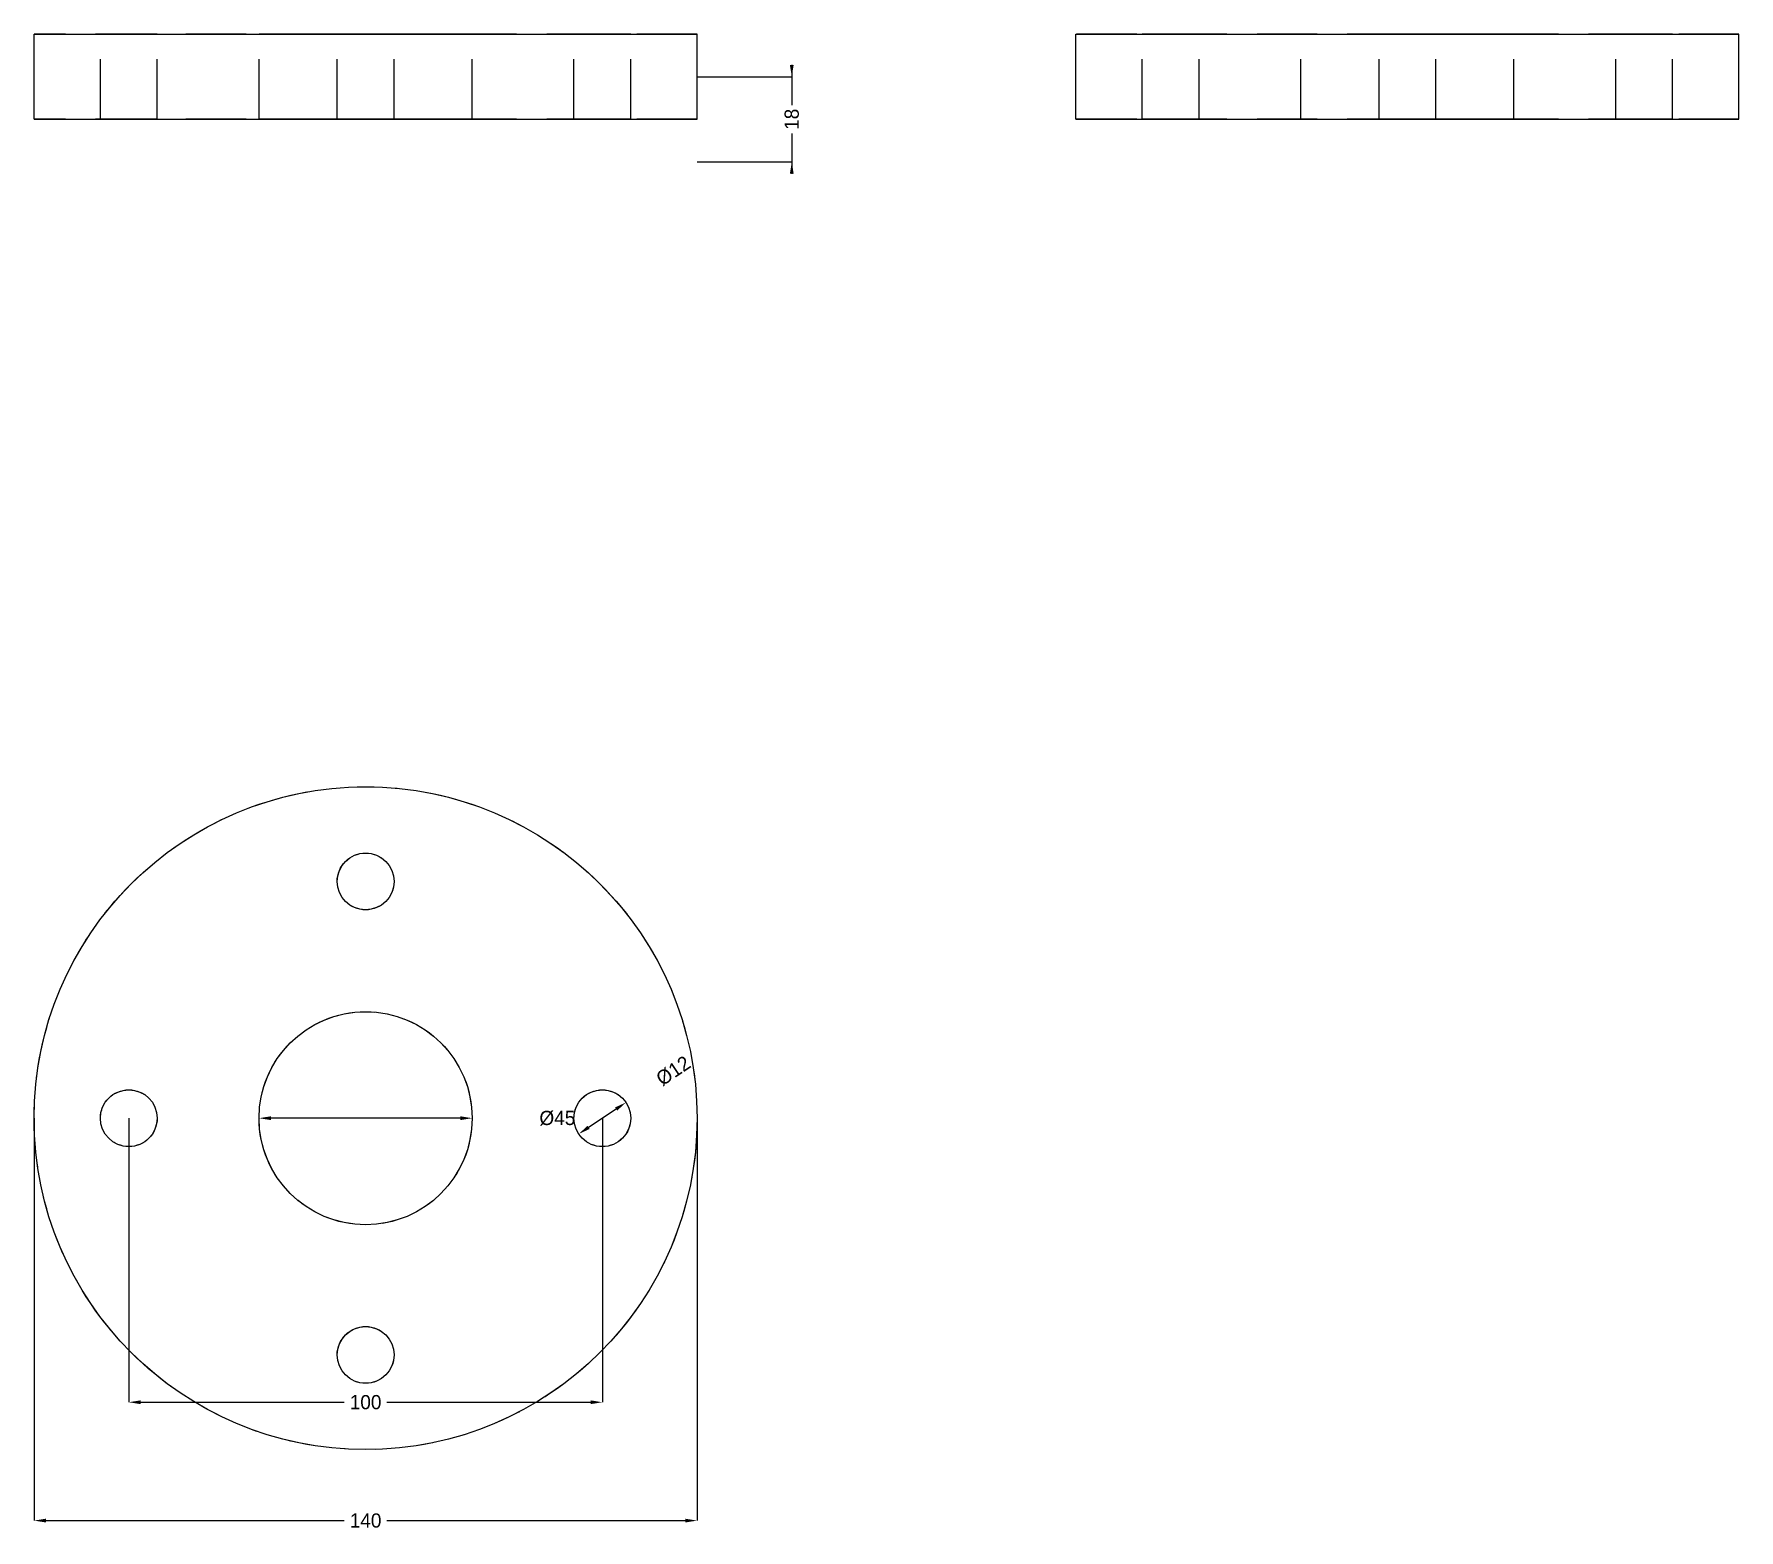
# Model space of a CAD drawing. Header units: millimetres. Extents: x -70 to 290, y -307 to 9.
import ezdxf

# ---------------------------------------------------------------- set-up
doc = ezdxf.new("R2010")
doc.units = ezdxf.units.MM
doc.linetypes.add('DASHED', pattern=[19.05, 12.7, -6.35])
doc.layers.add('HIDDEN', color=7, linetype='DASHED')
doc.layers.add('VISIBLE', color=7, linetype='Continuous')
doc.dimstyles.new('GB', dxfattribs={"dimtxt": 3, "dimasz": 2.5, "dimexe": 1.25, "dimexo": 0.625, "dimtad": 1, "dimcen": 2.5, "dimazin": 3, "dimtfac": 1, "dimtmove": 0, "dimatfit": 3})

# ---------------------------------------------------------------- blocks, each defined once
blk = doc.blocks.new('_CLOSEDFILLED')
at = {"color": 0, "linetype": 'BYBLOCK'}
blk.add_solid([(-1, 0.16), (0, 0), (-1, -0.16)], dxfattribs=at)
blk = doc.blocks.new('*D1')
for p, q in [((-70, -220), (-70, -305)), ((70, -220), (70, -305)), ((-67.5, -305), (-4.5, -305)), ((4.5, -305), (67.5, -305))]:
    blk.add_line(p, q)
at = {"layer": 'Defpoints'}
for p in [(-70, -220), (70, -220), (-70, -305)]:
    blk.add_point(p, dxfattribs=at)
at = {"xscale": 2.5, "yscale": 2.5, "rotation": 180}
blk.add_blockref('_CLOSEDFILLED', (-70, -305), dxfattribs=at)
at = {"xscale": 2.5, "yscale": 2.5}
blk.add_blockref('_CLOSEDFILLED', (70, -305), dxfattribs=at)
at = {"insert": (0, -305), "char_height": 3, "attachment_point": 5}
blk.add_mtext('140', dxfattribs=at)
blk = doc.blocks.new('*D2')
blk.add_line((20, -220), (-20, -220))
at = {"layer": 'Defpoints'}
for p in [(0, -220), (22.5, -220)]:
    blk.add_point(p, dxfattribs=at)
at = {"xscale": 2.5, "yscale": 2.5, "rotation": 180}
blk.add_blockref('_CLOSEDFILLED', (-22.5, -220), dxfattribs=at)
at = {"xscale": 2.5, "yscale": 2.5}
blk.add_blockref('_CLOSEDFILLED', (22.5, -220), dxfattribs=at)
at = {"insert": (40.5, -220), "char_height": 3, "attachment_point": 5}
blk.add_mtext('%%c45', dxfattribs=at)
blk = doc.blocks.new('*D3')
for p, q in [((-50, -220), (-50, -280)), ((50, -220), (50, -280)), ((-47.5, -280), (-4.5, -280)), ((4.5, -280), (47.5, -280))]:
    blk.add_line(p, q)
at = {"layer": 'Defpoints'}
for p in [(-50, -220), (50, -220), (-50, -280)]:
    blk.add_point(p, dxfattribs=at)
at = {"xscale": 2.5, "yscale": 2.5, "rotation": 180}
blk.add_blockref('_CLOSEDFILLED', (-50, -280), dxfattribs=at)
at = {"xscale": 2.5, "yscale": 2.5}
blk.add_blockref('_CLOSEDFILLED', (50, -280), dxfattribs=at)
at = {"insert": (0, -280), "char_height": 3, "attachment_point": 5}
blk.add_mtext('100', dxfattribs=at)
blk = doc.blocks.new('*D4')
blk.add_line((52.91, -218.06), (47.09, -221.94))
at = {"layer": 'Defpoints'}
for p in [(54.99, -216.67), (50, -220)]:
    blk.add_point(p, dxfattribs=at)
at = {"xscale": 2.5, "yscale": 2.5}
for p, rotation in [((54.99, -216.67), 33.6900675259799), ((45.01, -223.33), 213.69006752597988)]:
    blk.add_blockref('_CLOSEDFILLED', p, dxfattribs=dict(at, rotation=rotation))
at = {"insert": (65, -210), "char_height": 3, "attachment_point": 5, "rotation": 33.6901}
blk.add_mtext('%%c12', dxfattribs=at)
blk = doc.blocks.new('*D5')
for p, q in [((70, 0), (90, 0)), ((90, 2.5), (90, -6)), ((90, -12), (90, -20.5)), ((70, -18), (90, -18))]:
    blk.add_line(p, q)
at = {"layer": 'Defpoints'}
for p in [(70, 0), (90, 0), (70, -18)]:
    blk.add_point(p, dxfattribs=at)
at = {"xscale": 2.5, "yscale": 2.5}
for p, rotation in [((90, 0), 270), ((90, -18), 90)]:
    blk.add_blockref('_CLOSEDFILLED', p, dxfattribs=dict(at, rotation=rotation))
at = {"insert": (90, -9), "char_height": 3, "attachment_point": 5, "rotation": 90}
blk.add_mtext('18', dxfattribs=at)

msp = doc.modelspace()

# ---------------------------------------------------------------- linework, layer by layer
at = {"layer": 'HIDDEN'}
for p, q in [((-56, -9), (-56, 9)), ((-44, -9), (-44, 9)), ((-22.5, -9), (-22.5, 9)), ((-6, -9), (-6, 9)), ((-6, -9), (-6, 9)), ((6, -9), (6, 9)), ((6, -9), (6, 9)), ((22.5, -9), (22.5, 9)), ((44, -9), (44, 9)), ((56, -9), (56, 9)), ((164, -9), (164, 9)), ((176, -9), (176, 9)), ((197.5, -9), (197.5, 9)), ((214, -9), (214, 9)), ((214, -9), (214, 9)), ((226, -9), (226, 9)), ((226, -9), (226, 9)), ((242.5, -9), (242.5, 9)), ((264, -9), (264, 9)), ((276, -9), (276, 9))]:
    msp.add_line(p, q, dxfattribs=at)
for centre, radius in [((0, -220), 70), ((0, -170), 6), ((0, -220), 22.5), ((-50, -220), 6), ((50, -220), 6), ((0, -270), 6)]:
    msp.add_circle(centre, radius, dxfattribs=at)
for points in [[(70, 9), (68.245, 9), (63.068, 9), (54.728, 9), (43.644, 9), (30.372, 9), (15.576, 9), (0, 9), (-15.576, 9), (-30.372, 9), (-43.644, 9), (-54.728, 9), (-63.068, 9), (-68.245, 9), (-70, 9)], [(-44, 9), (-44.15, 9), (-44.594, 9), (-45.309, 9), (-46.259, 9), (-47.397, 9), (-48.665, 9), (-50, 9), (-51.335, 9), (-52.603, 9), (-53.741, 9), (-54.691, 9), (-55.406, 9), (-55.85, 9), (-56, 9)], [(-56, 9), (-55.85, 9), (-55.406, 9), (-54.691, 9), (-53.741, 9), (-52.603, 9), (-51.335, 9), (-50, 9), (-48.665, 9), (-47.397, 9), (-46.259, 9), (-45.309, 9), (-44.594, 9), (-44.15, 9), (-44, 9)], [(22.5, 9), (21.936, 9), (20.272, 9), (17.591, 9), (14.029, 9), (9.762, 9), (5.007, 9), (0, 9), (-5.007, 9), (-9.762, 9), (-14.029, 9), (-17.591, 9), (-20.272, 9), (-21.936, 9), (-22.5, 9)], [(-22.5, 9), (-21.936, 9), (-20.272, 9), (-17.591, 9), (-14.029, 9), (-9.762, 9), (-5.007, 9), (0, 9), (5.007, 9), (9.762, 9), (14.029, 9), (17.591, 9), (20.272, 9), (21.936, 9), (22.5, 9)], [(6, 9), (5.85, 9), (5.406, 9), (4.691, 9), (3.741, 9), (2.603, 9), (1.335, 9), (0, 9), (-1.335, 9), (-2.603, 9), (-3.741, 9), (-4.691, 9), (-5.406, 9), (-5.85, 9), (-6, 9)], [(-6, 9), (-5.85, 9), (-5.406, 9), (-4.691, 9), (-3.741, 9), (-2.603, 9), (-1.335, 9), (0, 9), (1.335, 9), (2.603, 9), (3.741, 9), (4.691, 9), (5.406, 9), (5.85, 9), (6, 9)], [(6, 9), (5.85, 9), (5.406, 9), (4.691, 9), (3.741, 9), (2.603, 9), (1.335, 9), (0, 9), (-1.335, 9), (-2.603, 9), (-3.741, 9), (-4.691, 9), (-5.406, 9), (-5.85, 9), (-6, 9)], [(-6, 9), (-5.85, 9), (-5.406, 9), (-4.691, 9), (-3.741, 9), (-2.603, 9), (-1.335, 9), (0, 9), (1.335, 9), (2.603, 9), (3.741, 9), (4.691, 9), (5.406, 9), (5.85, 9), (6, 9)], [(56, 9), (55.85, 9), (55.406, 9), (54.691, 9), (53.741, 9), (52.603, 9), (51.335, 9), (50, 9), (48.665, 9), (47.397, 9), (46.259, 9), (45.309, 9), (44.594, 9), (44.15, 9), (44, 9)], [(44, 9), (44.15, 9), (44.594, 9), (45.309, 9), (46.259, 9), (47.397, 9), (48.665, 9), (50, 9), (51.335, 9), (52.603, 9), (53.741, 9), (54.691, 9), (55.406, 9), (55.85, 9), (56, 9)], [(220, 9), (212.162, 9), (204.424, 9), (196.88, 9), (189.628, 9), (182.758, 9), (176.356, 9), (170.503, 9), (165.272, 9), (160.729, 9), (156.932, 9), (153.928, 9), (151.755, 9), (150.44, 9), (150, 9)], [(170, 9), (169.328, 9), (168.665, 9), (168.018, 9), (167.397, 9), (166.808, 9), (166.259, 9), (165.757, 9), (165.309, 9), (164.92, 9), (164.594, 9), (164.337, 9), (164.15, 9), (164.038, 9), (164, 9)], [(164, 9), (164.15, 9), (164.594, 9), (165.309, 9), (166.259, 9), (167.397, 9), (168.665, 9), (170, 9), (171.335, 9), (172.603, 9), (173.741, 9), (174.691, 9), (175.406, 9), (175.85, 9), (176, 9)], [(176, 9), (175.962, 9), (175.85, 9), (175.663, 9), (175.406, 9), (175.08, 9), (174.691, 9), (174.243, 9), (173.741, 9), (173.192, 9), (172.603, 9), (171.982, 9), (171.335, 9), (170.672, 9), (170, 9)], [(220, 9), (217.481, 9), (214.993, 9), (212.569, 9), (210.238, 9), (208.029, 9), (205.971, 9), (204.09, 9), (202.409, 9), (200.949, 9), (199.728, 9), (198.763, 9), (198.064, 9), (197.641, 9), (197.5, 9)], [(197.5, 9), (198.064, 9), (199.728, 9), (202.409, 9), (205.971, 9), (210.238, 9), (214.993, 9), (220, 9), (225.007, 9), (229.762, 9), (234.029, 9), (237.591, 9), (240.272, 9), (241.936, 9), (242.5, 9)], [(220, 9), (219.328, 9), (218.665, 9), (218.018, 9), (217.397, 9), (216.808, 9), (216.259, 9), (215.757, 9), (215.309, 9), (214.92, 9), (214.594, 9), (214.337, 9), (214.15, 9), (214.038, 9), (214, 9)], [(214, 9), (214.15, 9), (214.594, 9), (215.309, 9), (216.259, 9), (217.397, 9), (218.665, 9), (220, 9), (221.335, 9), (222.603, 9), (223.741, 9), (224.691, 9), (225.406, 9), (225.85, 9), (226, 9)], [(220, 9), (219.328, 9), (218.665, 9), (218.018, 9), (217.397, 9), (216.808, 9), (216.259, 9), (215.757, 9), (215.309, 9), (214.92, 9), (214.594, 9), (214.337, 9), (214.15, 9), (214.038, 9), (214, 9)], [(214, 9), (214.15, 9), (214.594, 9), (215.309, 9), (216.259, 9), (217.397, 9), (218.665, 9), (220, 9), (221.335, 9), (222.603, 9), (223.741, 9), (224.691, 9), (225.406, 9), (225.85, 9), (226, 9)], [(290, 9), (289.56, 9), (288.245, 9), (286.072, 9), (283.068, 9), (279.271, 9), (274.728, 9), (269.497, 9), (263.644, 9), (257.242, 9), (250.372, 9), (243.12, 9), (235.576, 9), (227.838, 9), (220, 9)], [(226, 9), (225.962, 9), (225.85, 9), (225.663, 9), (225.406, 9), (225.08, 9), (224.691, 9), (224.243, 9), (223.741, 9), (223.192, 9), (222.603, 9), (221.982, 9), (221.335, 9), (220.672, 9), (220, 9)], [(242.5, 9), (242.359, 9), (241.936, 9), (241.237, 9), (240.272, 9), (239.051, 9), (237.591, 9), (235.91, 9), (234.029, 9), (231.971, 9), (229.762, 9), (227.431, 9), (225.007, 9), (222.519, 9), (220, 9)], [(226, 9), (225.962, 9), (225.85, 9), (225.663, 9), (225.406, 9), (225.08, 9), (224.691, 9), (224.243, 9), (223.741, 9), (223.192, 9), (222.603, 9), (221.982, 9), (221.335, 9), (220.672, 9), (220, 9)], [(270, 9), (269.328, 9), (268.665, 9), (268.018, 9), (267.397, 9), (266.808, 9), (266.259, 9), (265.757, 9), (265.309, 9), (264.92, 9), (264.594, 9), (264.337, 9), (264.15, 9), (264.038, 9), (264, 9)], [(264, 9), (264.15, 9), (264.594, 9), (265.309, 9), (266.259, 9), (267.397, 9), (268.665, 9), (270, 9), (271.335, 9), (272.603, 9), (273.741, 9), (274.691, 9), (275.406, 9), (275.85, 9), (276, 9)], [(276, 9), (275.962, 9), (275.85, 9), (275.663, 9), (275.406, 9), (275.08, 9), (274.691, 9), (274.243, 9), (273.741, 9), (273.192, 9), (272.603, 9), (271.982, 9), (271.335, 9), (270.672, 9), (270, 9)], [(70, -9), (68.245, -9), (63.068, -9), (54.728, -9), (43.644, -9), (30.372, -9), (15.576, -9), (0, -9), (-15.576, -9), (-30.372, -9), (-43.644, -9), (-54.728, -9), (-63.068, -9), (-68.245, -9), (-70, -9)], [(-44, -9), (-44.15, -9), (-44.594, -9), (-45.309, -9), (-46.259, -9), (-47.397, -9), (-48.665, -9), (-50, -9), (-51.335, -9), (-52.603, -9), (-53.741, -9), (-54.691, -9), (-55.406, -9), (-55.85, -9), (-56, -9)], [(-56, -9), (-55.85, -9), (-55.406, -9), (-54.691, -9), (-53.741, -9), (-52.603, -9), (-51.335, -9), (-50, -9), (-48.665, -9), (-47.397, -9), (-46.259, -9), (-45.309, -9), (-44.594, -9), (-44.15, -9), (-44, -9)], [(22.5, -9), (21.936, -9), (20.272, -9), (17.591, -9), (14.029, -9), (9.762, -9), (5.007, -9), (0, -9), (-5.007, -9), (-9.762, -9), (-14.029, -9), (-17.591, -9), (-20.272, -9), (-21.936, -9), (-22.5, -9)], [(-22.5, -9), (-21.936, -9), (-20.272, -9), (-17.591, -9), (-14.029, -9), (-9.762, -9), (-5.007, -9), (0, -9), (5.007, -9), (9.762, -9), (14.029, -9), (17.591, -9), (20.272, -9), (21.936, -9), (22.5, -9)], [(6, -9), (5.85, -9), (5.406, -9), (4.691, -9), (3.741, -9), (2.603, -9), (1.335, -9), (0, -9), (-1.335, -9), (-2.603, -9), (-3.741, -9), (-4.691, -9), (-5.406, -9), (-5.85, -9), (-6, -9)], [(-6, -9), (-5.85, -9), (-5.406, -9), (-4.691, -9), (-3.741, -9), (-2.603, -9), (-1.335, -9), (0, -9), (1.335, -9), (2.603, -9), (3.741, -9), (4.691, -9), (5.406, -9), (5.85, -9), (6, -9)], [(6, -9), (5.85, -9), (5.406, -9), (4.691, -9), (3.741, -9), (2.603, -9), (1.335, -9), (0, -9), (-1.335, -9), (-2.603, -9), (-3.741, -9), (-4.691, -9), (-5.406, -9), (-5.85, -9), (-6, -9)], [(-6, -9), (-5.85, -9), (-5.406, -9), (-4.691, -9), (-3.741, -9), (-2.603, -9), (-1.335, -9), (0, -9), (1.335, -9), (2.603, -9), (3.741, -9), (4.691, -9), (5.406, -9), (5.85, -9), (6, -9)], [(56, -9), (55.85, -9), (55.406, -9), (54.691, -9), (53.741, -9), (52.603, -9), (51.335, -9), (50, -9), (48.665, -9), (47.397, -9), (46.259, -9), (45.309, -9), (44.594, -9), (44.15, -9), (44, -9)], [(44, -9), (44.15, -9), (44.594, -9), (45.309, -9), (46.259, -9), (47.397, -9), (48.665, -9), (50, -9), (51.335, -9), (52.603, -9), (53.741, -9), (54.691, -9), (55.406, -9), (55.85, -9), (56, -9)], [(220, -9), (212.162, -9), (204.424, -9), (196.88, -9), (189.628, -9), (182.758, -9), (176.356, -9), (170.503, -9), (165.272, -9), (160.729, -9), (156.932, -9), (153.928, -9), (151.755, -9), (150.44, -9), (150, -9)], [(170, -9), (169.328, -9), (168.665, -9), (168.018, -9), (167.397, -9), (166.808, -9), (166.259, -9), (165.757, -9), (165.309, -9), (164.92, -9), (164.594, -9), (164.337, -9), (164.15, -9), (164.038, -9), (164, -9)], [(164, -9), (164.15, -9), (164.594, -9), (165.309, -9), (166.259, -9), (167.397, -9), (168.665, -9), (170, -9), (171.335, -9), (172.603, -9), (173.741, -9), (174.691, -9), (175.406, -9), (175.85, -9), (176, -9)], [(176, -9), (175.962, -9), (175.85, -9), (175.663, -9), (175.406, -9), (175.08, -9), (174.691, -9), (174.243, -9), (173.741, -9), (173.192, -9), (172.603, -9), (171.982, -9), (171.335, -9), (170.672, -9), (170, -9)], [(220, -9), (217.481, -9), (214.993, -9), (212.569, -9), (210.238, -9), (208.029, -9), (205.971, -9), (204.09, -9), (202.409, -9), (200.949, -9), (199.728, -9), (198.763, -9), (198.064, -9), (197.641, -9), (197.5, -9)], [(197.5, -9), (198.064, -9), (199.728, -9), (202.409, -9), (205.971, -9), (210.238, -9), (214.993, -9), (220, -9), (225.007, -9), (229.762, -9), (234.029, -9), (237.591, -9), (240.272, -9), (241.936, -9), (242.5, -9)], [(220, -9), (219.328, -9), (218.665, -9), (218.018, -9), (217.397, -9), (216.808, -9), (216.259, -9), (215.757, -9), (215.309, -9), (214.92, -9), (214.594, -9), (214.337, -9), (214.15, -9), (214.038, -9), (214, -9)], [(214, -9), (214.15, -9), (214.594, -9), (215.309, -9), (216.259, -9), (217.397, -9), (218.665, -9), (220, -9), (221.335, -9), (222.603, -9), (223.741, -9), (224.691, -9), (225.406, -9), (225.85, -9), (226, -9)], [(220, -9), (219.328, -9), (218.665, -9), (218.018, -9), (217.397, -9), (216.808, -9), (216.259, -9), (215.757, -9), (215.309, -9), (214.92, -9), (214.594, -9), (214.337, -9), (214.15, -9), (214.038, -9), (214, -9)], [(214, -9), (214.15, -9), (214.594, -9), (215.309, -9), (216.259, -9), (217.397, -9), (218.665, -9), (220, -9), (221.335, -9), (222.603, -9), (223.741, -9), (224.691, -9), (225.406, -9), (225.85, -9), (226, -9)], [(290, -9), (289.56, -9), (288.245, -9), (286.072, -9), (283.068, -9), (279.271, -9), (274.728, -9), (269.497, -9), (263.644, -9), (257.242, -9), (250.372, -9), (243.12, -9), (235.576, -9), (227.838, -9), (220, -9)], [(226, -9), (225.962, -9), (225.85, -9), (225.663, -9), (225.406, -9), (225.08, -9), (224.691, -9), (224.243, -9), (223.741, -9), (223.192, -9), (222.603, -9), (221.982, -9), (221.335, -9), (220.672, -9), (220, -9)], [(242.5, -9), (242.359, -9), (241.936, -9), (241.237, -9), (240.272, -9), (239.051, -9), (237.591, -9), (235.91, -9), (234.029, -9), (231.971, -9), (229.762, -9), (227.431, -9), (225.007, -9), (222.519, -9), (220, -9)], [(226, -9), (225.962, -9), (225.85, -9), (225.663, -9), (225.406, -9), (225.08, -9), (224.691, -9), (224.243, -9), (223.741, -9), (223.192, -9), (222.603, -9), (221.982, -9), (221.335, -9), (220.672, -9), (220, -9)], [(270, -9), (269.328, -9), (268.665, -9), (268.018, -9), (267.397, -9), (266.808, -9), (266.259, -9), (265.757, -9), (265.309, -9), (264.92, -9), (264.594, -9), (264.337, -9), (264.15, -9), (264.038, -9), (264, -9)], [(264, -9), (264.15, -9), (264.594, -9), (265.309, -9), (266.259, -9), (267.397, -9), (268.665, -9), (270, -9), (271.335, -9), (272.603, -9), (273.741, -9), (274.691, -9), (275.406, -9), (275.85, -9), (276, -9)], [(276, -9), (275.962, -9), (275.85, -9), (275.663, -9), (275.406, -9), (275.08, -9), (274.691, -9), (274.243, -9), (273.741, -9), (273.192, -9), (272.603, -9), (271.982, -9), (271.335, -9), (270.672, -9), (270, -9)]]:
    msp.add_open_spline(points, degree=1, dxfattribs=at)
at = {"layer": 'VISIBLE'}
for p, q in [((-70, -9), (-70, 9)), ((70, -9), (70, 9)), ((150, -9), (150, 9)), ((290, -9), (290, 9))]:
    msp.add_line(p, q, dxfattribs=at)
for centre, radius in [((0, -220), 70), ((0, -170), 6), ((0, -220), 22.5), ((-50, -220), 6), ((50, -220), 6), ((0, -270), 6)]:
    msp.add_circle(centre, radius, dxfattribs=at)
for points in [[(-70, 9), (-68.245, 9), (-63.068, 9), (-54.728, 9), (-43.644, 9), (-30.372, 9), (-15.576, 9), (0, 9), (15.576, 9), (30.372, 9), (43.644, 9), (54.728, 9), (63.068, 9), (68.245, 9), (70, 9)], [(150, 9), (151.755, 9), (156.932, 9), (165.272, 9), (176.356, 9), (189.628, 9), (204.424, 9), (220, 9), (235.576, 9), (250.372, 9), (263.644, 9), (274.728, 9), (283.068, 9), (288.245, 9), (290, 9)], [(-70, -9), (-68.245, -9), (-63.068, -9), (-54.728, -9), (-43.644, -9), (-30.372, -9), (-15.576, -9), (0, -9), (15.576, -9), (30.372, -9), (43.644, -9), (54.728, -9), (63.068, -9), (68.245, -9), (70, -9)], [(150, -9), (151.755, -9), (156.932, -9), (165.272, -9), (176.356, -9), (189.628, -9), (204.424, -9), (220, -9), (235.576, -9), (250.372, -9), (263.644, -9), (274.728, -9), (283.068, -9), (288.245, -9), (290, -9)]]:
    msp.add_open_spline(points, degree=1, dxfattribs=at)

# ---------------------------------------------------------------- dimensions: what is measured, and where the dimension line sits
dim = msp.add_linear_dim(base=(90, 0), p1=(70, 0), p2=(70, -18), angle=90, dimstyle='GB', override={"dimtmove": 2})
dim.commit()
dim.dimension.update_dxf_attribs({"geometry": '*D5', "text_midpoint": (90, -9), "dimtype": 160})
for p1, p2, picture, middle in [((45.008, -223.328), (54.992, -216.672), '*D4', (65, -210)), ((-22.5, -220), (22.5, -220), '*D2', (40.5, -220))]:
    dim = msp.add_diameter_dim_2p(p1=p1, p2=p2, dimstyle='GB')
    dim.commit()
    dim.dimension.update_dxf_attribs({"geometry": picture, "text_midpoint": middle, "dimtype": 163})
for base, p1, p2, picture, middle in [((-70, -305), (-70, -220), (70, -220), '*D1', (0, -305)), ((-50, -280), (-50, -220), (50, -220), '*D3', (0, -280))]:
    dim = msp.add_linear_dim(base=base, p1=p1, p2=p2, dimstyle='GB', override={"dimtmove": 2})
    dim.commit()
    dim.dimension.update_dxf_attribs({"geometry": picture, "text_midpoint": middle, "dimtype": 160})

doc.saveas('drawing.dxf')
